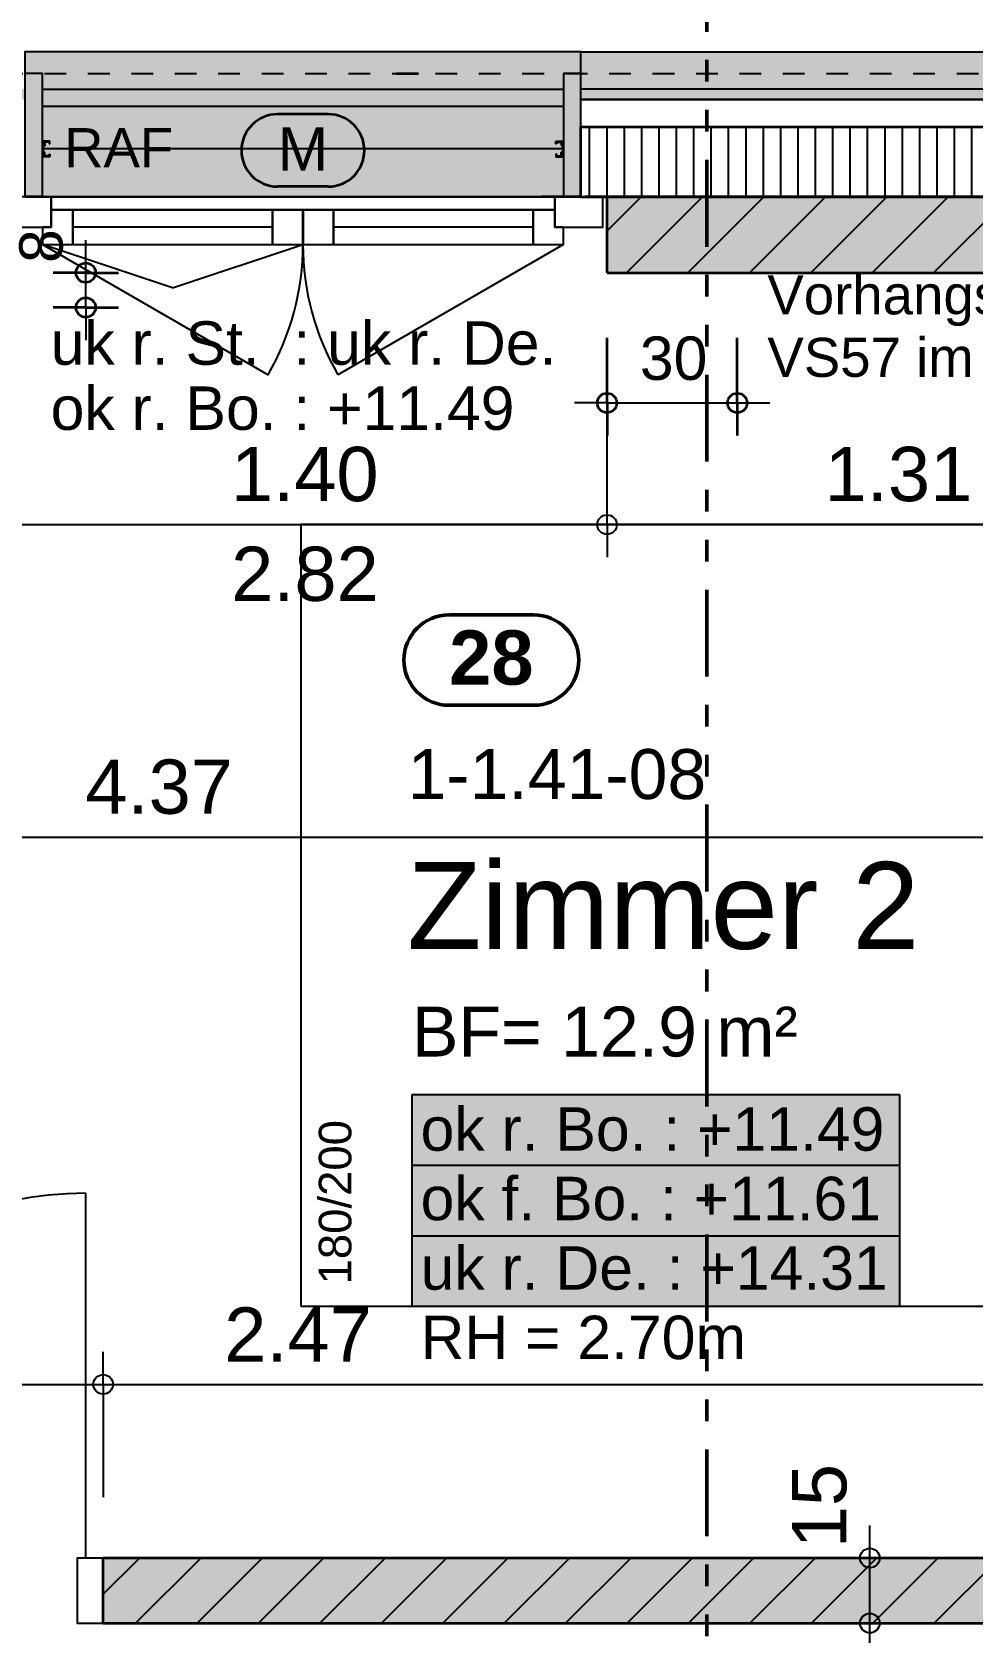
# Model space of a CAD drawing. Header units: centimetres. Extents: x 0.3 to 84.3, y 0.3 to 59.7.
# Drawn here: x 48.76 to 53.09, y 40.55 to 47.92 of the extents above; entities that cross this region are included whole.
import ezdxf

# ---------------------------------------------------------------- set-up
doc = ezdxf.new("R2010")
doc.units = ezdxf.units.CM
for name, pattern in [('AUSGEZOGEN', [0]), ('LINIE_17', [0.05, 0, -0.05]), ('LINIE_23', [0.79, 0.4, -0.13, 0, -0.13, 0, -0.13]), ('PHANTOM', [63.5, 31.75, -6.35, 6.35, -6.35, 6.35, -6.35]), ('PUNKT', [6.35, 0, -6.35]), ('RAND', [44.45, 12.7, -6.35, 12.7, -6.35, 0, -6.35]), ('VERDECKT', [9.525, 6.35, -3.175])]:
    doc.linetypes.add(name, pattern=pattern)
for name, color, linetype, lineweight in [('Allgemein', 7, 'AUSGEZOGEN', 35), ('Bauachsen grob', 7, 'RAND', 25), ('Daemmung', 7, 'AUSGEZOGEN', 35), ('Fenster', 7, 'AUSGEZOGEN', 35), ('Fuellflaeche tragende Wände MW', 7, 'AUSGEZOGEN', 25), ('Holz Fassadenverkleidung', 7, 'AUSGEZOGEN', 35), ('Holzgelaender', 7, 'AUSGEZOGEN', 50), ('Konstruktion oben', 7, 'VERDECKT', 25), ('Oeffnungsrichtung Fenster', 7, 'AUSGEZOGEN', 25), ('Raumbezeichnung', 7, 'AUSGEZOGEN', 35), ('Rolladen', 7, 'AUSGEZOGEN', 25), ('Spengler', 7, 'AUSGEZOGEN', 35), ('Text Koten', 7, 'AUSGEZOGEN', 50), ('Text Werkplan Ausfuehrung', 7, 'AUSGEZOGEN', 50), ('Tuerzarge', 7, 'AUSGEZOGEN', 25), ('Unterkonstruktion', 7, 'AUSGEZOGEN', 35), ('Vorhangbrett', 7, 'AUSGEZOGEN', 25), ('Wand Mauerwerk tragend', 7, 'AUSGEZOGEN', 35), ('Werkplan- Ausfuehrungsmasse', 7, 'AUSGEZOGEN', 25)]:
    doc.layers.add(name, color=color, linetype=linetype, lineweight=lineweight)
doc.layers.add('Elektro Text', color=7, linetype='AUSGEZOGEN', lineweight=35, true_color=0x656565)
doc.layers.add('Moebel', color=7, linetype='AUSGEZOGEN', lineweight=25, true_color=0xababab)
doc.styles.add('ARIAL', font='ARIAL.TTF')

msp = doc.modelspace()

# ---------------------------------------------------------------- hatches: boundary and pattern name
at = {"layer": 'Allgemein', "linetype": 'AUSGEZOGEN', "lineweight": 25}
for points in [[(48.73, 47.484), (48.73, 47.164), (48.81, 47.164), (48.81, 47.484), (48.81, 47.564), (48.81, 47.612), (48.81, 47.66), (48.81, 47.732), (48.73, 47.732), (48.73, 47.66), (48.73, 47.612), (48.73, 47.564)], [(51.21, 47.484), (51.21, 47.164), (51.29, 47.164), (51.29, 47.484), (51.29, 47.564), (51.29, 47.612), (51.29, 47.66), (51.29, 47.732), (51.21, 47.732), (51.21, 47.66), (51.21, 47.612), (51.21, 47.564)]]:
    msp.add_hatch(color=32, dxfattribs=at).paths.add_polyline_path(points)
h = msp.add_hatch(color=32, dxfattribs=at)
h.paths.add_polyline_path([(57.01, 47.612), (63.216, 47.612), (63.216, 47.66), (57.01, 47.66)])
h.paths.add_polyline_path([(36.73, 47.612), (41.45, 47.612), (41.45, 47.66), (36.73, 47.66)])
h.paths.add_polyline_path([(44.01, 47.612), (48.73, 47.612), (48.73, 47.66), (44.01, 47.66)])
h.paths.add_polyline_path([(51.29, 47.612), (54.45, 47.612), (54.45, 47.66), (51.29, 47.66)])
h.paths.add_polyline_path([(31.22, 47.612), (34.17, 47.612), (34.17, 47.66), (31.22, 47.66)])
at = {"layer": 'Fuellflaeche tragende Wände MW', "linetype": 'AUSGEZOGEN', "lineweight": 25}
h = msp.add_hatch(color=254, dxfattribs=at)
h.paths.add_polyline_path([(34.05, 47.164), (32.01, 47.164), (32.01, 46.814), (34.05, 46.814)])
h.paths.add_polyline_path([(51.41, 46.814), (54.33, 46.814), (54.33, 47.164), (51.41, 47.164)])
h.paths.add_polyline_path([(57.13, 47.164), (57.13, 46.814), (62.37, 46.814), (62.37, 47.164)])
h.paths.add_polyline_path([(44.13, 47.164), (44.13, 46.814), (48.61, 46.814), (48.61, 47.164)])
h.paths.add_polyline_path([(41.33, 46.814), (41.33, 47.164), (36.85, 47.164), (36.85, 46.814)])
msp.add_hatch(color=254, dxfattribs=at).paths.add_polyline_path([(49.09, 40.894), (49.09, 40.594), (54.52, 40.594), (54.52, 40.894)])
at = {"layer": 'Holzgelaender', "linetype": 'AUSGEZOGEN', "lineweight": 25, "true_color": 0xf1f1f1}
msp.add_hatch(color=7, dxfattribs=at).paths.add_polyline_path([(48.81, 47.58), (51.21, 47.58), (51.21, 47.66), (48.81, 47.66)])
at = {"layer": 'Spengler', "linetype": 'AUSGEZOGEN', "lineweight": 25, "true_color": 0xfafafa}
for points in [[(48.73, 47.832), (48.73, 47.732), (48.81, 47.732), (48.81, 47.164), (51.21, 47.164), (51.21, 47.732), (51.29, 47.732), (51.29, 47.832)], [(51.29, 47.832), (51.29, 47.66), (54.45, 47.66), (54.45, 47.832)]]:
    msp.add_hatch(color=7, dxfattribs=at).paths.add_polyline_path(points)
at = {"layer": 'Text Koten', "linetype": 'AUSGEZOGEN', "lineweight": 25, "true_color": 0xf1f1f1}
msp.add_hatch(color=7, dxfattribs=at).paths.add_polyline_path([(50.5115, 43.0273), (50.5115, 42.054), (52.7582, 42.054), (52.7582, 43.0273)])

# ---------------------------------------------------------------- linework, layer by layer
at = {"layer": 'Allgemein', "color": 7, "linetype": 'AUSGEZOGEN', "lineweight": 25}
for p, q in [((48.81, 47.732), (48.73, 47.732)), ((48.81, 47.66), (48.81, 47.732)), ((51.29, 47.732), (51.21, 47.732)), ((51.21, 47.732), (51.21, 47.66)), ((51.29, 47.66), (51.29, 47.732)), ((48.81, 47.612), (48.81, 47.66)), ((51.21, 47.66), (51.21, 47.612)), ((54.45, 47.66), (51.29, 47.66)), ((48.81, 47.564), (48.81, 47.612)), ((48.81, 47.484), (48.81, 47.564)), ((51.21, 47.612), (51.21, 47.564)), ((51.21, 47.564), (51.21, 47.484)), ((51.29, 47.564), (51.29, 47.612)), ((51.29, 47.612), (54.45, 47.612)), ((51.29, 47.484), (51.29, 47.564)), ((48.81, 47.164), (48.81, 47.484)), ((51.21, 47.484), (51.21, 47.164)), ((51.29, 47.164), (51.29, 47.484)), ((48.73, 47.164), (48.81, 47.164)), ((51.21, 47.164), (51.29, 47.164))]:
    msp.add_line(p, q, dxfattribs=at)
at = {"layer": 'Bauachsen grob', "color": 32, "linetype": 'LINIE_23', "lineweight": 50, "true_color": 0xc36e14}
msp.add_line((51.87, 1.394), (51.87, 57.974), dxfattribs=at)
at = {"layer": 'Daemmung', "color": 7, "linetype": 'AUSGEZOGEN', "lineweight": 35}
for p, q in [((51.29, 47.164), (51.29, 47.484)), ((54.45, 47.484), (51.29, 47.484)), ((51.29, 47.164), (51.41, 47.164)), ((51.41, 47.164), (54.33, 47.164))]:
    msp.add_line(p, q, dxfattribs=at)
at = {"layer": 'Daemmung', "color": 7, "linetype": 'AUSGEZOGEN', "lineweight": 25}
for points in [[(51.33, 47.164), (51.33, 47.164), (51.33, 47.164), (51.33, 47.484), (51.33, 47.484)], [(51.41, 47.164), (51.41, 47.164), (51.41, 47.164), (51.41, 47.484), (51.41, 47.484)], [(51.49, 47.164), (51.49, 47.164), (51.49, 47.164), (51.49, 47.484), (51.49, 47.484)], [(51.57, 47.164), (51.57, 47.164), (51.57, 47.164), (51.57, 47.484), (51.57, 47.484)], [(51.57, 47.164), (51.57, 47.164), (51.57, 47.164), (51.57, 47.484), (51.57, 47.484)], [(51.65, 47.164), (51.65, 47.164), (51.65, 47.164), (51.65, 47.484), (51.65, 47.484)], [(51.73, 47.164), (51.73, 47.164), (51.73, 47.164), (51.73, 47.484), (51.73, 47.484)], [(51.81, 47.164), (51.81, 47.164), (51.81, 47.164), (51.81, 47.484), (51.81, 47.484)], [(51.89, 47.164), (51.89, 47.164), (51.89, 47.164), (51.89, 47.484), (51.89, 47.484)], [(51.89, 47.164), (51.89, 47.164), (51.89, 47.164), (51.89, 47.484), (51.89, 47.484)], [(51.97, 47.164), (51.97, 47.164), (51.97, 47.164), (51.97, 47.484), (51.97, 47.484)], [(52.05, 47.164), (52.05, 47.164), (52.05, 47.164), (52.05, 47.484), (52.05, 47.484)], [(52.13, 47.164), (52.13, 47.164), (52.13, 47.164), (52.13, 47.484), (52.13, 47.484)], [(52.21, 47.164), (52.21, 47.164), (52.21, 47.164), (52.21, 47.484), (52.21, 47.484)], [(52.21, 47.164), (52.21, 47.164), (52.21, 47.164), (52.21, 47.484), (52.21, 47.484)], [(52.29, 47.164), (52.29, 47.164), (52.29, 47.164), (52.29, 47.484), (52.29, 47.484)], [(52.37, 47.164), (52.37, 47.164), (52.37, 47.164), (52.37, 47.484), (52.37, 47.484)], [(52.45, 47.164), (52.45, 47.164), (52.45, 47.164), (52.45, 47.484), (52.45, 47.484)], [(52.53, 47.164), (52.53, 47.164), (52.53, 47.164), (52.53, 47.484), (52.53, 47.484)], [(52.53, 47.164), (52.53, 47.164), (52.53, 47.164), (52.53, 47.484), (52.53, 47.484)], [(52.61, 47.164), (52.61, 47.164), (52.61, 47.164), (52.61, 47.484), (52.61, 47.484)], [(52.69, 47.164), (52.69, 47.164), (52.69, 47.164), (52.69, 47.484), (52.69, 47.484)], [(52.77, 47.164), (52.77, 47.164), (52.77, 47.164), (52.77, 47.484), (52.77, 47.484)], [(52.85, 47.164), (52.85, 47.164), (52.85, 47.164), (52.85, 47.484), (52.85, 47.484)], [(52.85, 47.164), (52.85, 47.164), (52.85, 47.164), (52.85, 47.484), (52.85, 47.484)], [(52.93, 47.164), (52.93, 47.164), (52.93, 47.164), (52.93, 47.484), (52.93, 47.484)], [(53.01, 47.164), (53.01, 47.164), (53.01, 47.164), (53.01, 47.484), (53.01, 47.484)], [(53.09, 47.164), (53.09, 47.164), (53.09, 47.164), (53.09, 47.484), (53.09, 47.484)]]:
    msp.add_lwpolyline(points, dxfattribs=at)
at = {"layer": 'Elektro Text', "color": 40, "linetype": 'AUSGEZOGEN', "lineweight": 35}
for p, q in [((50.1261, 47.544), (49.8933, 47.544)), ((50.1261, 47.2107), (49.8933, 47.2107))]:
    msp.add_line(p, q, dxfattribs=at)
for centre, start, end in [((49.8933, 47.3773), 90, 270), ((50.1261, 47.3773), 270, 90)]:
    msp.add_arc(centre, 0.1667, start, end, dxfattribs=at)
at = {"layer": 'Fenster', "color": 7, "linetype": 'AUSGEZOGEN', "lineweight": 25}
for p, q in [((49.869, 47.024), (48.95, 47.024)), ((51.07, 47.024), (50.151, 47.024))]:
    msp.add_line(p, q, dxfattribs=at)
for points in [[(51.29, 47.164), (51.29, 47.832), (48.73, 47.832), (48.73, 47.164), (51.29, 47.164)], [(48.85, 47.164), (48.63, 47.164), (48.63, 47.024), (48.85, 47.024), (48.85, 47.164)], [(48.85, 47.104), (50.009, 47.104), (50.009, 47.024), (50.011, 47.024), (50.011, 47.104), (51.17, 47.104), (51.17, 47.164), (48.85, 47.164), (48.85, 47.104)], [(51.39, 47.164), (51.17, 47.164), (51.17, 47.024), (51.39, 47.024), (51.39, 47.164)], [(48.95, 47.104), (48.85, 47.104), (48.85, 47.024), (48.81, 47.024), (48.81, 46.944), (48.95, 46.944), (48.95, 47.104)], [(49.869, 47.104), (48.95, 47.104), (48.95, 46.944), (49.869, 46.944), (49.869, 47.104)], [(50.009, 47.024), (50.009, 47.104), (49.869, 47.104), (49.869, 46.944), (50.009, 46.944), (50.009, 47.024)], [(50.151, 47.104), (50.011, 47.104), (50.011, 47.024), (50.011, 46.944), (50.151, 46.944), (50.151, 47.104)], [(51.07, 47.104), (50.151, 47.104), (50.151, 46.944), (51.07, 46.944), (51.07, 47.104)], [(51.21, 47.024), (51.17, 47.024), (51.17, 47.104), (51.07, 47.104), (51.07, 46.944), (51.21, 46.944), (51.21, 47.024)]]:
    msp.add_lwpolyline(points, dxfattribs=at)
at = {"layer": 'Holz Fassadenverkleidung', "color": 7, "linetype": 'LINIE_17', "lineweight": 25}
msp.add_line((31.22, 47.732), (63.288, 47.732), dxfattribs=at)
at = {"layer": 'Holzgelaender', "color": 7, "linetype": 'AUSGEZOGEN', "lineweight": 25}
for p, q in [((48.81, 47.66), (51.21, 47.66)), ((48.81, 47.58), (48.81, 47.66)), ((51.21, 47.66), (51.21, 47.58)), ((51.21, 47.58), (48.81, 47.58))]:
    msp.add_line(p, q, dxfattribs=at)
at = {"layer": 'Konstruktion oben', "color": 7, "linetype": 'PUNKT', "lineweight": 35}
msp.add_line((31.092, 47.732), (63.288, 47.732), dxfattribs=at)
at = {"layer": 'Moebel', "color": 253, "linetype": 'AUSGEZOGEN', "lineweight": 25, "true_color": 0xababab}
for p, q in [((54, 45.654), (50, 45.654)), ((50, 45.654), (50, 42.054)), ((50, 42.054), (54, 42.054))]:
    msp.add_line(p, q, dxfattribs=at)
at = {"layer": 'Oeffnungsrichtung Fenster', "color": 7, "linetype": 'AUSGEZOGEN', "lineweight": 25}
for p, q in [((48.81, 46.944), (49.8492, 46.344)), ((49.4095, 46.744), (48.81, 46.944)), ((49.4095, 46.744), (50.009, 46.944)), ((51.21, 46.944), (50.1708, 46.344))]:
    msp.add_line(p, q, dxfattribs=at)
for centre, start, end in [((48.81, 46.944), 330, 0), ((51.21, 46.944), 180, 210)]:
    msp.add_arc(centre, 1.2, start, end, dxfattribs=at)
at = {"layer": 'Rolladen', "color": 7, "linetype": 'AUSGEZOGEN', "lineweight": 25}
for p, q in [((48.811, 47.416), (48.811, 47.42)), ((48.845, 47.42), (48.811, 47.42)), ((48.817, 47.416), (48.811, 47.416)), ((48.817, 47.416), (48.817, 47.402)), ((48.821, 47.416), (48.821, 47.4003)), ((48.841, 47.416), (48.821, 47.416)), ((48.841, 47.416), (48.841, 47.408)), ((48.845, 47.408), (48.845, 47.42)), ((51.175, 47.408), (51.175, 47.42)), ((51.175, 47.42), (51.209, 47.42)), ((51.179, 47.416), (51.199, 47.416)), ((51.179, 47.416), (51.179, 47.408)), ((51.199, 47.416), (51.199, 47.4003)), ((51.203, 47.416), (51.209, 47.416)), ((51.203, 47.416), (51.203, 47.402)), ((51.209, 47.416), (51.209, 47.42)), ((48.817, 47.402), (48.81, 47.395)), ((48.81, 47.373), (48.81, 47.395)), ((48.81, 47.379), (48.81, 47.389)), ((48.81, 47.378), (48.81, 47.379)), ((48.817, 47.366), (48.81, 47.373)), ((48.817, 47.352), (48.811, 47.352)), ((48.811, 47.348), (48.811, 47.352)), ((48.845, 47.348), (48.811, 47.348)), ((48.821, 47.4003), (48.814, 47.3933)), ((48.814, 47.3933), (48.814, 47.3747)), ((48.821, 47.3677), (48.814, 47.3747)), ((48.817, 47.352), (48.817, 47.366)), ((48.821, 47.352), (48.821, 47.3677)), ((48.841, 47.352), (48.821, 47.352)), ((48.841, 47.408), (48.845, 47.408)), ((48.841, 47.36), (48.845, 47.36)), ((48.841, 47.352), (48.841, 47.36)), ((48.845, 47.36), (48.845, 47.348)), ((51.179, 47.408), (51.175, 47.408)), ((51.175, 47.36), (51.175, 47.348)), ((51.179, 47.36), (51.175, 47.36)), ((51.175, 47.348), (51.209, 47.348)), ((51.179, 47.352), (51.179, 47.36)), ((51.179, 47.352), (51.199, 47.352)), ((51.199, 47.4003), (51.206, 47.3933)), ((51.199, 47.3677), (51.206, 47.3747)), ((51.199, 47.352), (51.199, 47.3677)), ((51.203, 47.402), (51.21, 47.395)), ((51.203, 47.366), (51.21, 47.373)), ((51.203, 47.352), (51.203, 47.366)), ((51.203, 47.352), (51.209, 47.352)), ((51.206, 47.3933), (51.206, 47.3747)), ((51.209, 47.348), (51.209, 47.352)), ((51.21, 47.373), (51.21, 47.395)), ((51.21, 47.379), (51.21, 47.389)), ((51.21, 47.378), (51.21, 47.379))]:
    msp.add_line(p, q, dxfattribs=at)
at = {"layer": 'Rolladen', "color": 7, "linetype": 'PHANTOM', "lineweight": 25}
msp.add_line((51.21, 47.384), (48.81, 47.384), dxfattribs=at)
at = {"layer": 'Spengler', "color": 7, "linetype": 'AUSGEZOGEN', "lineweight": 25}
msp.add_line((51.29, 47.832), (54.45, 47.832), dxfattribs=at)
at = {"layer": 'Text Koten', "color": 7, "linetype": 'AUSGEZOGEN', "lineweight": 25}
for p, q in [((50.5115, 43.0273), (50.5115, 42.054)), ((52.7582, 43.0273), (50.5115, 43.0273)), ((52.7582, 42.054), (52.7582, 43.0273)), ((50.5115, 42.7029), (52.7582, 42.7029)), ((50.5115, 42.3784), (52.7582, 42.3784)), ((50.5115, 42.054), (52.7582, 42.054))]:
    msp.add_line(p, q, dxfattribs=at)
at = {"layer": 'Text Werkplan Ausfuehrung', "color": 240, "linetype": 'AUSGEZOGEN', "lineweight": 50}
for p, q in [((51.0718, 45.2381), (50.6833, 45.2381)), ((51.0718, 44.8215), (50.6833, 44.8215))]:
    msp.add_line(p, q, dxfattribs=at)
for centre, start, end in [((50.6833, 45.0298), 90, 270), ((51.0718, 45.0298), 270, 90)]:
    msp.add_arc(centre, 0.2083, start, end, dxfattribs=at)
at = {"layer": 'Tuerzarge', "color": 7, "linetype": 'AUSGEZOGEN', "lineweight": 25}
msp.add_line((49.01, 40.894), (49.01, 42.574), dxfattribs=at)
msp.add_lwpolyline([(49.09, 40.894), (48.97, 40.894), (48.97, 40.594), (49.09, 40.594), (49.09, 40.894)], dxfattribs=at)
msp.add_arc((49.01, 40.894), 1.68, 90, 180, dxfattribs=at)
at = {"layer": 'Unterkonstruktion', "color": 7, "linetype": 'AUSGEZOGEN', "lineweight": 25}
for p, q in [((51.29, 47.564), (51.29, 47.612)), ((54.45, 47.612), (51.29, 47.612)), ((51.29, 47.484), (51.29, 47.564)), ((51.29, 47.484), (54.45, 47.484))]:
    msp.add_line(p, q, dxfattribs=at)
at = {"layer": 'Vorhangbrett', "color": 191, "linetype": 'AUSGEZOGEN', "lineweight": 25, "true_color": 0xbe96ea}
for p, q in [((49.01, 46.814), (49.01, 46.964)), ((49.01, 46.654), (49.01, 46.814)), ((49.01, 46.654), (49.01, 46.504)), ((51.41, 46.214), (51.26, 46.214)), ((51.41, 46.214), (52.01, 46.214)), ((52.01, 46.214), (52.16, 46.214))]:
    msp.add_line(p, q, dxfattribs=at)
at = {"layer": 'Vorhangbrett', "color": 191, "linetype": 'AUSGEZOGEN', "lineweight": 35, "true_color": 0xbe96ea}
for p, q in [((49.01, 46.814), (48.86, 46.814)), ((49.01, 46.814), (49.16, 46.814)), ((49.01, 46.654), (48.86, 46.654)), ((49.01, 46.654), (49.16, 46.654)), ((51.41, 46.214), (51.41, 46.514)), ((52.01, 46.214), (52.01, 46.514)), ((51.41, 46.214), (51.41, 46.364)), ((52.01, 46.214), (52.01, 46.364)), ((51.41, 46.214), (51.41, 46.064)), ((52.01, 46.214), (52.01, 46.064))]:
    msp.add_line(p, q, dxfattribs=at)
at = {"layer": 'Vorhangbrett', "color": 191, "linetype": 'PUNKT', "lineweight": 25, "true_color": 0xbe96ea}
msp.add_line((48.01, 46.654), (52.01, 46.654), dxfattribs=at)
at = {"layer": 'Vorhangbrett', "color": 191, "linetype": 'AUSGEZOGEN', "lineweight": 35, "true_color": 0xbe96ea}
for centre in [(49.01, 46.814), (49.01, 46.654), (51.41, 46.214), (52.01, 46.214)]:
    msp.add_circle(centre, 0.045, dxfattribs=at)
at = {"layer": 'Wand Mauerwerk tragend', "color": 180, "linetype": 'PUNKT', "lineweight": 35}
for p, q in [((48.81, 47.164), (48.73, 47.164)), ((51.21, 47.164), (48.81, 47.164)), ((51.29, 47.164), (51.21, 47.164)), ((51.41, 47.164), (51.29, 47.164)), ((51.41, 47.024), (51.41, 47.164)), ((48.61, 47.024), (51.41, 47.024))]:
    msp.add_line(p, q, dxfattribs=at)
at = {"layer": 'Wand Mauerwerk tragend', "color": 7, "linetype": 'AUSGEZOGEN', "lineweight": 35}
for p, q in [((51.41, 47.024), (51.41, 47.164)), ((54.33, 47.164), (51.41, 47.164)), ((51.41, 46.814), (51.41, 47.024)), ((51.41, 46.814), (54.03, 46.814)), ((49.09, 40.594), (49.09, 40.894)), ((54.03, 40.894), (49.09, 40.894)), ((49.09, 40.594), (54.52, 40.594))]:
    msp.add_line(p, q, dxfattribs=at)
at = {"layer": 'Wand Mauerwerk tragend', "color": 7, "linetype": 'AUSGEZOGEN', "lineweight": 25}
for p, q in [((51.41, 47.0071), (51.5669, 47.164)), ((49.09, 40.7273), (49.2567, 40.894)), ((49.2396, 40.594), (49.5396, 40.894)), ((49.5224, 40.594), (49.8224, 40.894)), ((49.8053, 40.594), (50.1053, 40.894)), ((50.0881, 40.594), (50.3881, 40.894)), ((50.371, 40.594), (50.671, 40.894)), ((50.6538, 40.594), (50.9538, 40.894)), ((50.9366, 40.594), (51.2366, 40.894)), ((51.2195, 40.594), (51.5195, 40.894)), ((51.5023, 40.594), (51.8023, 40.894)), ((51.7852, 40.594), (52.0852, 40.894)), ((52.068, 40.594), (52.368, 40.894)), ((52.3509, 40.594), (52.6509, 40.894)), ((52.6337, 40.594), (52.9337, 40.894)), ((52.9165, 40.594), (53.2165, 40.894))]:
    msp.add_line(p, q, dxfattribs=at)
for points in [[(51.4998, 46.814), (51.4998, 46.814), (51.8498, 47.164)], [(51.7826, 46.814), (51.7826, 46.814), (52.1326, 47.164)], [(52.0655, 46.814), (52.0655, 46.814), (52.4155, 47.164)], [(52.3483, 46.814), (52.3483, 46.814), (52.6983, 47.164)], [(52.6312, 46.814), (52.6312, 46.814), (52.9812, 47.164)], [(52.914, 46.814), (52.914, 46.814), (53.264, 47.164)]]:
    msp.add_lwpolyline(points, dxfattribs=at)
at = {"layer": 'Werkplan- Ausfuehrungsmasse', "color": 7, "linetype": 'AUSGEZOGEN', "lineweight": 25}
for p, q in [((51.41, 45.654), (51.41, 45.804)), ((48.61, 45.654), (51.41, 45.654)), ((51.41, 45.654), (51.41, 45.504)), ((51.41, 45.654), (54.03, 45.654)), ((45.29, 44.214), (54.03, 44.214)), ((49.09, 41.694), (49.09, 41.844)), ((47.25, 41.694), (49.09, 41.694)), ((49.09, 41.694), (49.09, 41.544)), ((49.09, 41.694), (49.09, 41.174)), ((49.09, 41.694), (54.03, 41.694)), ((52.62, 40.894), (52.62, 41.044)), ((52.62, 40.894), (52.47, 40.894)), ((52.62, 40.894), (52.77, 40.894)), ((52.62, 40.894), (52.62, 40.894)), ((52.62, 40.594), (52.62, 40.894)), ((52.62, 40.594), (52.47, 40.594)), ((52.62, 40.594), (52.77, 40.594)), ((52.62, 40.594), (52.62, 40.594)), ((52.62, 37.634), (52.62, 40.594))]:
    msp.add_line(p, q, dxfattribs=at)
msp.add_lwpolyline([(51.41, 45.654), (51.41, 45.7126), (51.41, 45.7126), (51.41, 45.7165), (51.41, 45.7165), (51.41, 45.7165), (51.41, 45.7165), (51.41, 45.7165), (51.41, 45.7165), (51.41, 45.7165), (51.41, 45.7165), (51.41, 45.7165), (51.41, 45.7165), (51.41, 45.7165), (51.41, 45.7165), (51.41, 45.7165), (51.41, 45.7165), (51.41, 45.7265), (51.41, 45.7265), (51.41, 46.414)], dxfattribs=at)
for centre in [(51.41, 45.654), (49.09, 41.694), (52.62, 40.894), (52.62, 40.594)]:
    msp.add_circle(centre, 0.045, dxfattribs=at)

# ---------------------------------------------------------------- texts
at = {"layer": 'Elektro Text', "color": 40, "linetype": 'AUSGEZOGEN', "lineweight": 35, "insert": (49.8933, 47.284), "char_height": 0.2, "width": 0.1, "attachment_point": 7, "style": 'ARIAL'}
msp.add_mtext('M', dxfattribs=at)
at = {"layer": 'Moebel', "color": 253, "linetype": 'AUSGEZOGEN', "lineweight": 25, "true_color": 0xababab, "insert": (50.235, 42.154), "char_height": 0.15, "width": 0.075, "attachment_point": 7, "rotation": 90, "style": 'ARIAL'}
msp.add_mtext('180/200', dxfattribs=at)
at = {"layer": 'Raumbezeichnung', "color": 7, "linetype": 'AUSGEZOGEN', "lineweight": 50, "char_height": 0.23, "width": 0.115, "attachment_point": 7, "style": 'ARIAL'}
for s, insert in [('1-1.41-08', (50.4915, 44.3866)), ('BF=\\~12.9\\~m²', (50.5115, 43.2007))]:
    msp.add_mtext(s, dxfattribs=dict(at, insert=insert))
at = {"layer": 'Raumbezeichnung', "color": 7, "linetype": 'AUSGEZOGEN', "lineweight": 35, "insert": (50.49, 43.694), "char_height": 0.4, "width": 0.2, "attachment_point": 7, "style": 'ARIAL'}
msp.add_mtext('Zimmer\\~2', dxfattribs=at)
at = {"layer": 'Text Koten', "color": 7, "linetype": 'AUSGEZOGEN', "lineweight": 35, "char_height": 0.2, "width": 0.1, "attachment_point": 7, "style": 'ARIAL'}
for s, insert in [('uk\\~r.\\~St.\\~\\~:\\~uk\\~r.\\~De.', (48.8483, 46.3873)), ('ok\\~r.\\~Bo.\\~:\\~+11.49', (48.8483, 46.0873)), ('ok\\~r.\\~Bo.\\~:\\~+11.49', (50.5515, 42.7673)), ('ok\\~f.\\~Bo.\\~:\\~+11.61', (50.5515, 42.4473)), ('uk\\~r.\\~De.\\~:\\~+14.31', (50.5515, 42.1273)), ('RH\\~=\\~2.70m', (50.5515, 41.8073))]:
    msp.add_mtext(s, dxfattribs=dict(at, insert=insert))
at = {"layer": 'Text Werkplan Ausfuehrung', "color": 7, "linetype": 'AUSGEZOGEN', "lineweight": 35, "insert": (48.91, 47.3), "char_height": 0.18, "width": 0.09, "attachment_point": 7, "style": 'ARIAL'}
msp.add_mtext('RAF', dxfattribs=at)
at = {"layer": 'Text Werkplan Ausfuehrung', "color": 240, "linetype": 'AUSGEZOGEN', "lineweight": 50, "insert": (50.6833, 44.9131), "char_height": 0.25, "width": 0.125, "attachment_point": 7, "style": 'ARIAL'}
msp.add_mtext('\\fArial|i0|b1|c0|p0;28', dxfattribs=at)
at = {"layer": 'Vorhangbrett', "color": 191, "linetype": 'AUSGEZOGEN', "lineweight": 35, "true_color": 0xbe96ea, "insert": (48.9066, 46.859), "char_height": 0.2, "width": 0.1, "attachment_point": 7, "rotation": 90, "style": 'ARIAL'}
msp.add_mtext('8', dxfattribs=at)
at = {"layer": 'Vorhangbrett', "color": 191, "linetype": 'AUSGEZOGEN', "lineweight": 35, "true_color": 0xbe96ea, "attachment_point": 7, "style": 'ARIAL'}
for s, insert, char_height, width in [('Vorhangschiene', (52.1483, 46.568), 0.18, 0.09), ('30', (51.5613, 46.3175), 0.2, 0.1), ('VS57\\~im\\~Weissp.', (52.1483, 46.28), 0.18, 0.09)]:
    msp.add_mtext(s, dxfattribs=dict(at, insert=insert, char_height=char_height, width=width))
at = {"layer": 'Werkplan- Ausfuehrungsmasse', "color": 7, "linetype": 'AUSGEZOGEN', "lineweight": 50, "char_height": 0.25, "width": 0.125, "attachment_point": 7, "style": 'ARIAL'}
for s, insert in [('1.40', (49.6785, 45.7583)), ('1.31', (52.4122, 45.7584)), ('2.82', (49.6793, 45.2987)), ('4.37', (49.0081, 44.3184)), ('2.47', (49.6475, 41.7983))]:
    msp.add_mtext(s, dxfattribs=dict(at, insert=insert))
at = {"layer": 'Werkplan- Ausfuehrungsmasse', "color": 7, "linetype": 'AUSGEZOGEN', "lineweight": 50, "insert": (52.5157, 40.939), "char_height": 0.25, "width": 0.125, "attachment_point": 7, "rotation": 90, "style": 'ARIAL'}
msp.add_mtext('15', dxfattribs=at)

doc.saveas('drawing.dxf')
